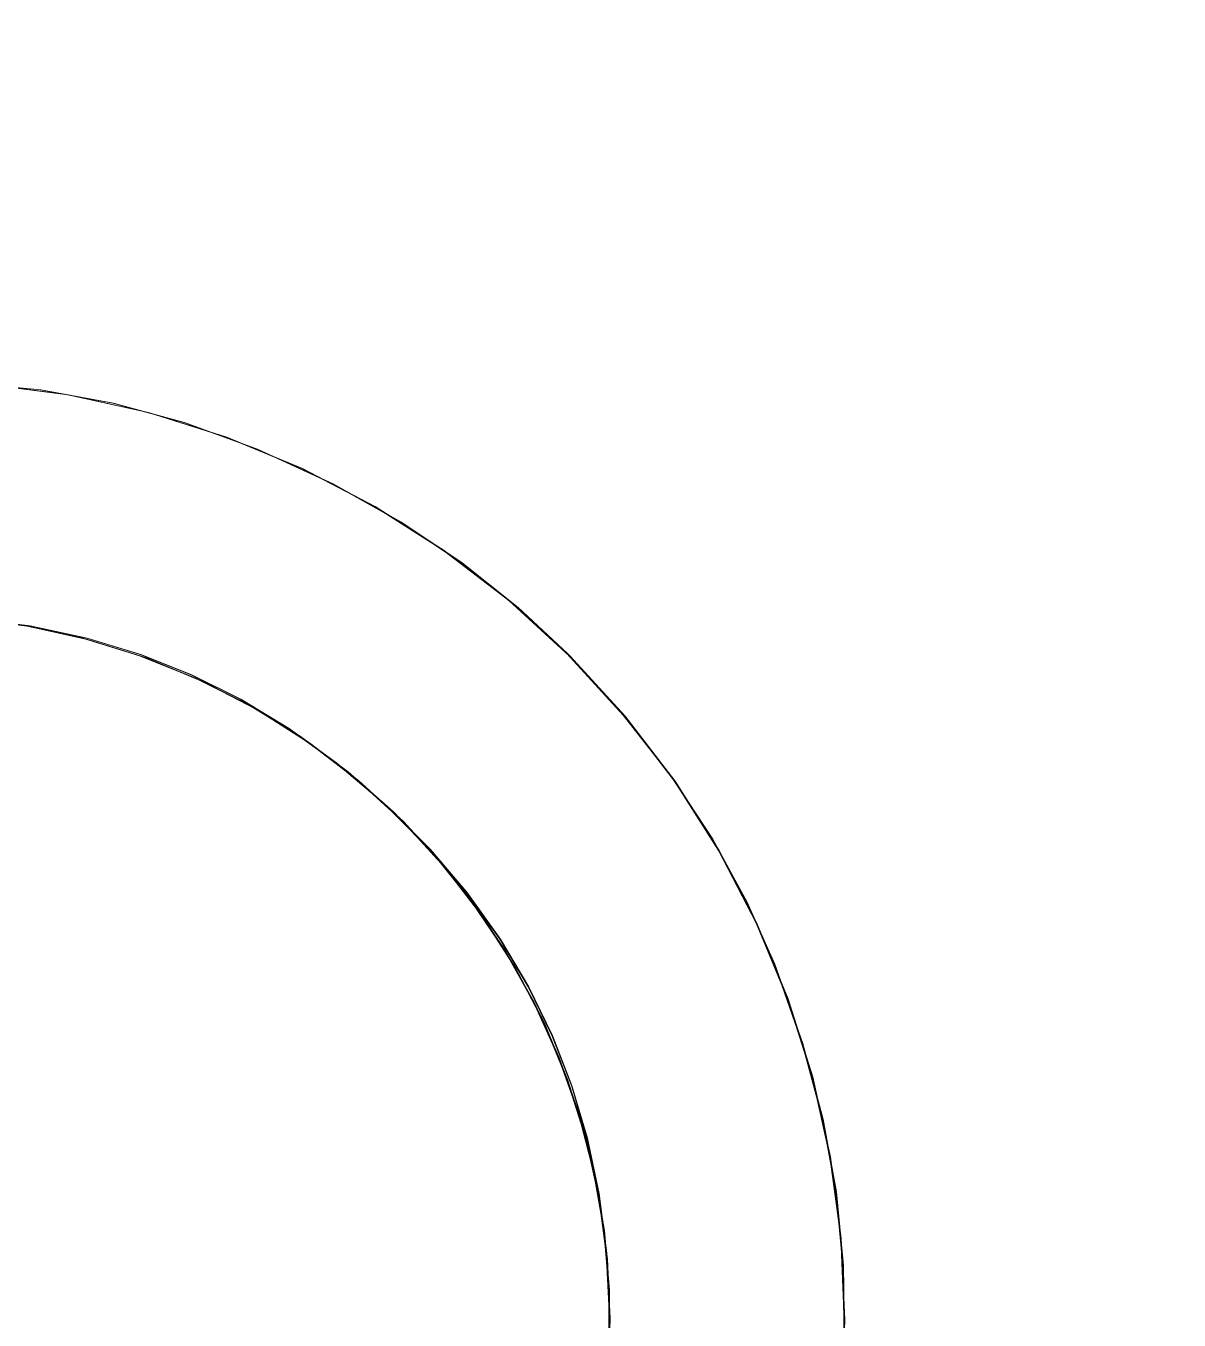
# Model space of a CAD drawing. Header units: millimetres. Extents: x -5968 to 8419, y -11886 to 221.
# Drawn here: x -4799.625 to -4795.942, y -11056.503 to -11052.37 of the extents above; entities that cross this region are included whole.
import ezdxf

# ---------------------------------------------------------------- set-up
doc = ezdxf.new("R2010")
doc.units = ezdxf.units.MM
doc.header["$LTSCALE"] = 20
doc.layers.add('Beschläge', color=7, linetype='Continuous')
doc.layers.add('Innenausbau_Konstruktion', color=7, linetype='Continuous')

msp = doc.modelspace()

# ---------------------------------------------------------------- linework, layer by layer
at = {"layer": 'Beschläge', "color": 7, "linetype": 'Continuous', "lineweight": 9, "transparency": 33554687}
for points, invisible_edges in [([(-4802.5116, -11054.2526, 3091.6093), (-4800.0116, -11054.2526, 3091.6093), (-4793.7616, -11049.8026, 3091.6093), (-4806.6011, -11050.7004, 3091.6093)], 10), ([(-4800.0116, -11053.5026, 3090.1093), (-4802.5116, -11053.5026, 3090.1093), (-4806.6011, -11050.7004, 3090.1093), (-4793.7616, -11049.8026, 3090.1093)], 10), ([(-4802.5096, -11054.2526, 3559.6093), (-4800.0096, -11054.2526, 3559.6093), (-4793.7596, -11049.8026, 3559.6093), (-4806.5991, -11050.7004, 3559.6093)], 10), ([(-4800.0096, -11053.5026, 3558.1093), (-4802.5096, -11053.5026, 3558.1093), (-4806.5991, -11050.7004, 3558.1093), (-4793.7596, -11049.8026, 3558.1093)], 10), ([(-4800.0116, -11054.2526, 3091.6093), (-4799.8108, -11054.2607, 3091.6093), (-4793.7616, -11049.8026, 3091.6093)], 10), ([(-4793.7616, -11049.8026, 3090.1093), (-4799.8208, -11053.5083, 3090.1093), (-4800.0116, -11053.5026, 3090.1093)], 9), ([(-4800.0096, -11054.2526, 3559.6093), (-4799.8088, -11054.2607, 3559.6093), (-4793.7596, -11049.8026, 3559.6093)], 10), ([(-4793.7596, -11049.8026, 3558.1093), (-4799.8188, -11053.5083, 3558.1093), (-4800.0096, -11053.5026, 3558.1093)], 9), ([(-4793.7616, -11049.8026, 3090.1093), (-4799.5794, -11053.5325, 3090.1093), (-4799.8208, -11053.5083, 3090.1093)], 9), ([(-4793.7596, -11049.8026, 3558.1093), (-4799.5774, -11053.5325, 3558.1093), (-4799.8188, -11053.5083, 3558.1093)], 9), ([(-4799.8108, -11054.2607, 3091.6093), (-4799.6133, -11054.2854, 3091.6093), (-4793.7616, -11049.8026, 3091.6093)], 10), ([(-4799.8088, -11054.2607, 3559.6093), (-4799.6113, -11054.2854, 3559.6093), (-4793.7596, -11049.8026, 3559.6093)], 10), ([(-4793.7616, -11049.8026, 3091.6093), (-4799.6133, -11054.2854, 3091.6093), (-4799.4309, -11054.3246, 3091.6093)], 9), ([(-4793.7596, -11049.8026, 3559.6093), (-4799.6113, -11054.2854, 3559.6093), (-4799.4289, -11054.3246, 3559.6093)], 9), ([(-4793.7616, -11049.8026, 3090.1093), (-4799.3474, -11053.5751, 3090.1093), (-4799.5794, -11053.5325, 3090.1093)], 9), ([(-4793.7596, -11049.8026, 3558.1093), (-4799.3454, -11053.5751, 3558.1093), (-4799.5774, -11053.5325, 3558.1093)], 9), ([(-4793.7616, -11049.8026, 3091.6093), (-4799.4309, -11054.3246, 3091.6093), (-4799.26, -11054.3768, 3091.6093)], 9), ([(-4793.7596, -11049.8026, 3559.6093), (-4799.4289, -11054.3246, 3559.6093), (-4799.258, -11054.3768, 3559.6093)], 9), ([(-4793.7616, -11049.8026, 3090.1093), (-4799.1202, -11053.6365, 3090.1093), (-4799.3474, -11053.5751, 3090.1093)], 9), ([(-4793.7596, -11049.8026, 3558.1093), (-4799.1182, -11053.6365, 3558.1093), (-4799.3454, -11053.5751, 3558.1093)], 9), ([(-4793.7616, -11049.8026, 3091.6093), (-4799.26, -11054.3768, 3091.6093), (-4799.0973, -11054.4419, 3091.6093)], 9), ([(-4793.7596, -11049.8026, 3559.6093), (-4799.258, -11054.3768, 3559.6093), (-4799.0953, -11054.4419, 3559.6093)], 9), ([(-4798.887, -11053.7216, 3090.1093), (-4799.1202, -11053.6365, 3090.1093), (-4793.7616, -11049.8026, 3090.1093)], 10), ([(-4798.885, -11053.7216, 3558.1093), (-4799.1182, -11053.6365, 3558.1093), (-4793.7596, -11049.8026, 3558.1093)], 10), ([(-4793.7616, -11049.8026, 3091.6093), (-4799.0973, -11054.4419, 3091.6093), (-4798.9403, -11054.5203, 3091.6093)], 9), ([(-4793.7596, -11049.8026, 3559.6093), (-4799.0953, -11054.4419, 3559.6093), (-4798.9383, -11054.5203, 3559.6093)], 9), ([(-4793.7616, -11049.8026, 3091.6093), (-4798.9403, -11054.5203, 3091.6093), (-4798.7868, -11054.6133, 3091.6093)], 9), ([(-4793.7596, -11049.8026, 3559.6093), (-4798.9383, -11054.5203, 3559.6093), (-4798.7848, -11054.6133, 3559.6093)], 9), ([(-4798.6461, -11053.8323, 3090.1093), (-4798.887, -11053.7216, 3090.1093), (-4793.7616, -11049.8026, 3090.1093)], 10), ([(-4798.6441, -11053.8323, 3558.1093), (-4798.885, -11053.7216, 3558.1093), (-4793.7596, -11049.8026, 3558.1093)], 10), ([(-4793.7616, -11049.8026, 3091.6093), (-4798.7868, -11054.6133, 3091.6093), (-4798.6351, -11054.7228, 3091.6093)], 9), ([(-4793.7596, -11049.8026, 3559.6093), (-4798.7848, -11054.6133, 3559.6093), (-4798.6331, -11054.7228, 3559.6093)], 9), ([(-4793.7616, -11049.8026, 3090.1093), (-4798.4301, -11053.9531, 3090.1093), (-4798.6461, -11053.8323, 3090.1093)], 9), ([(-4793.7596, -11049.8026, 3558.1093), (-4798.4281, -11053.9531, 3558.1093), (-4798.6441, -11053.8323, 3558.1093)], 9), ([(-4793.7616, -11049.8026, 3091.6093), (-4798.6351, -11054.7228, 3091.6093), (-4798.4835, -11054.8518, 3091.6093)], 9), ([(-4793.7596, -11049.8026, 3559.6093), (-4798.6331, -11054.7228, 3559.6093), (-4798.4815, -11054.8518, 3559.6093)], 9), ([(-4798.4835, -11054.8518, 3091.6093), (-4798.335, -11055, 3091.6093), (-4792.2616, -11049.8026, 3091.6093), (-4793.7616, -11049.8026, 3091.6093)], 10), ([(-4798.4815, -11054.8518, 3559.6093), (-4798.333, -11055, 3559.6093), (-4792.2596, -11049.8026, 3559.6093), (-4793.7596, -11049.8026, 3559.6093)], 10), ([(-4793.7616, -11049.8026, 3090.1093), (-4798.2342, -11054.0843, 3090.1093), (-4798.4301, -11053.9531, 3090.1093)], 9), ([(-4793.7596, -11049.8026, 3558.1093), (-4798.2322, -11054.0843, 3558.1093), (-4798.4281, -11053.9531, 3558.1093)], 9), ([(-4798.335, -11055, 3091.6093), (-4798.2194, -11055.1358, 3091.6093), (-4792.2616, -11049.8026, 3091.6093)], 10), ([(-4798.333, -11055, 3559.6093), (-4798.2174, -11055.1358, 3559.6093), (-4792.2596, -11049.8026, 3559.6093)], 10), ([(-4798.0549, -11054.2268, 3090.1093), (-4798.2342, -11054.0843, 3090.1093), (-4793.7616, -11049.8026, 3090.1093)], 10), ([(-4798.0529, -11054.2268, 3558.1093), (-4798.2322, -11054.0843, 3558.1093), (-4793.7596, -11049.8026, 3558.1093)], 10), ([(-4798.2194, -11055.1358, 3091.6093), (-4798.1114, -11055.2863, 3091.6093), (-4792.2616, -11049.8026, 3091.6093)], 10), ([(-4798.2174, -11055.1358, 3559.6093), (-4798.1094, -11055.2863, 3559.6093), (-4792.2596, -11049.8026, 3559.6093)], 10), ([(-4792.2616, -11049.8026, 3091.6093), (-4798.1114, -11055.2863, 3091.6093), (-4798.0208, -11055.4383, 3091.6093)], 9), ([(-4792.2596, -11049.8026, 3559.6093), (-4798.1094, -11055.2863, 3559.6093), (-4798.0188, -11055.4383, 3559.6093)], 9), ([(-4797.8974, -11054.3741, 3090.1093), (-4798.0549, -11054.2268, 3090.1093), (-4793.7616, -11049.8026, 3090.1093)], 10), ([(-4797.8954, -11054.3741, 3558.1093), (-4798.0529, -11054.2268, 3558.1093), (-4793.7596, -11049.8026, 3558.1093)], 10), ([(-4792.2616, -11049.8026, 3091.6093), (-4798.0208, -11055.4383, 3091.6093), (-4797.9453, -11055.5934, 3091.6093)], 9), ([(-4792.2596, -11049.8026, 3559.6093), (-4798.0188, -11055.4383, 3559.6093), (-4797.9433, -11055.5934, 3559.6093)], 9), ([(-4792.2616, -11049.8026, 3091.6093), (-4797.9453, -11055.5934, 3091.6093), (-4797.8831, -11055.7536, 3091.6093)], 9), ([(-4792.2596, -11049.8026, 3559.6093), (-4797.9433, -11055.5934, 3559.6093), (-4797.8811, -11055.7536, 3559.6093)], 9), ([(-4793.7616, -11049.8026, 3090.1093), (-4797.7172, -11054.5713, 3090.1093), (-4797.8974, -11054.3741, 3090.1093)], 9), ([(-4793.7596, -11049.8026, 3558.1093), (-4797.7152, -11054.5713, 3558.1093), (-4797.8954, -11054.3741, 3558.1093)], 9), ([(-4792.2616, -11049.8026, 3091.6093), (-4797.8831, -11055.7536, 3091.6093), (-4797.8335, -11055.9212, 3091.6093)], 9), ([(-4792.2596, -11049.8026, 3559.6093), (-4797.8811, -11055.7536, 3559.6093), (-4797.8315, -11055.9212, 3559.6093)], 9), ([(-4792.2616, -11049.8026, 3091.6093), (-4797.8335, -11055.9212, 3091.6093), (-4797.7962, -11056.0987, 3091.6093)], 9), ([(-4792.2596, -11049.8026, 3559.6093), (-4797.8315, -11055.9212, 3559.6093), (-4797.7942, -11056.0987, 3559.6093)], 9), ([(-4792.2616, -11049.8026, 3091.6093), (-4797.7962, -11056.0987, 3091.6093), (-4797.7718, -11056.2891, 3091.6093)], 9), ([(-4792.2596, -11049.8026, 3559.6093), (-4797.7942, -11056.0987, 3559.6093), (-4797.7698, -11056.2891, 3559.6093)], 9), ([(-4797.7718, -11056.2891, 3091.6093), (-4797.7616, -11056.4961, 3091.6093), (-4792.2616, -11049.8026, 3091.6093)], 10), ([(-4797.7698, -11056.2891, 3559.6093), (-4797.7596, -11056.4961, 3559.6093), (-4792.2596, -11049.8026, 3559.6093)], 10), ([(-4792.2616, -11063.2026, 3091.6093), (-4792.2616, -11049.8026, 3091.6093), (-4797.7616, -11056.4961, 3091.6093), (-4797.7669, -11056.6837, 3091.6093)], 10), ([(-4792.2596, -11063.2026, 3559.6093), (-4792.2596, -11049.8026, 3559.6093), (-4797.7596, -11056.4961, 3559.6093), (-4797.7649, -11056.6837, 3559.6093)], 10), ([(-4793.7616, -11049.8026, 3090.1093), (-4797.5638, -11054.7683, 3090.1093), (-4797.7172, -11054.5713, 3090.1093)], 9), ([(-4793.7596, -11049.8026, 3558.1093), (-4797.5618, -11054.7683, 3558.1093), (-4797.7152, -11054.5713, 3558.1093)], 9), ([(-4793.7616, -11049.8026, 3090.1093), (-4797.4335, -11054.9666, 3090.1093), (-4797.5638, -11054.7683, 3090.1093)], 9), ([(-4793.7596, -11049.8026, 3558.1093), (-4797.4315, -11054.9666, 3558.1093), (-4797.5618, -11054.7683, 3558.1093)], 9), ([(-4797.3232, -11055.1684, 3090.1093), (-4797.4335, -11054.9666, 3090.1093), (-4793.7616, -11049.8026, 3090.1093)], 10), ([(-4797.3212, -11055.1684, 3558.1093), (-4797.4315, -11054.9666, 3558.1093), (-4793.7596, -11049.8026, 3558.1093)], 10), ([(-4793.7616, -11049.8026, 3090.1093), (-4797.2349, -11055.3661, 3090.1093), (-4797.3232, -11055.1684, 3090.1093)], 9), ([(-4793.7596, -11049.8026, 3558.1093), (-4797.2329, -11055.3661, 3558.1093), (-4797.3212, -11055.1684, 3558.1093)], 9), ([(-4797.1455, -11055.6192, 3090.1093), (-4797.2349, -11055.3661, 3090.1093), (-4793.7616, -11049.8026, 3090.1093)], 10), ([(-4797.1435, -11055.6192, 3558.1093), (-4797.2329, -11055.3661, 3558.1093), (-4793.7596, -11049.8026, 3558.1093)], 10), ([(-4793.7616, -11049.8026, 3090.1093), (-4797.0813, -11055.8604, 3090.1093), (-4797.1455, -11055.6192, 3090.1093)], 9), ([(-4793.7596, -11049.8026, 3558.1093), (-4797.0793, -11055.8604, 3558.1093), (-4797.1435, -11055.6192, 3558.1093)], 9), ([(-4793.7616, -11049.8026, 3090.1093), (-4797.0389, -11056.093, 3090.1093), (-4797.0813, -11055.8604, 3090.1093)], 9), ([(-4793.7596, -11049.8026, 3558.1093), (-4797.0369, -11056.093, 3558.1093), (-4797.0793, -11055.8604, 3558.1093)], 9), ([(-4793.7616, -11049.8026, 3090.1093), (-4797.0157, -11056.3281, 3090.1093), (-4797.0389, -11056.093, 3090.1093)], 9), ([(-4793.7596, -11049.8026, 3558.1093), (-4797.0137, -11056.3281, 3558.1093), (-4797.0369, -11056.093, 3558.1093)], 9), ([(-4797.0124, -11056.5535, 3090.1093), (-4797.0157, -11056.3281, 3090.1093), (-4793.7616, -11049.8026, 3090.1093), (-4793.7616, -11063.2026, 3090.1093)], 10), ([(-4797.0104, -11056.5535, 3558.1093), (-4797.0137, -11056.3281, 3558.1093), (-4793.7596, -11049.8026, 3558.1093), (-4793.7596, -11063.2026, 3558.1093)], 10), ([(-4799.8155, -11054.2612, 3090.8593), (-4799.7501, -11053.514, 3090.1093), (-4799.4906, -11053.5482, 3090.1093)], 9), ([(-4799.8135, -11054.2612, 3558.8593), (-4799.7481, -11053.514, 3558.1093), (-4799.4886, -11053.5482, 3558.1093)], 9), ([(-4799.8155, -11054.2612, 3090.8593), (-4799.4906, -11053.5482, 3090.1093), (-4799.6209, -11054.2868, 3090.8593)], 3), ([(-4799.8135, -11054.2612, 3558.8593), (-4799.4886, -11053.5482, 3558.1093), (-4799.6189, -11054.2868, 3558.8593)], 3), ([(-4799.6209, -11054.2868, 3090.8593), (-4799.4906, -11053.5482, 3090.1093), (-4799.2351, -11053.6048, 3090.1093)], 9), ([(-4799.6189, -11054.2868, 3558.8593), (-4799.4886, -11053.5482, 3558.1093), (-4799.2331, -11053.6048, 3558.1093)], 9), ([(-4799.6209, -11054.2868, 3090.8593), (-4799.2351, -11053.6048, 3090.1093), (-4799.4292, -11054.3293, 3090.8593)], 3), ([(-4799.6189, -11054.2868, 3558.8593), (-4799.2331, -11053.6048, 3558.1093), (-4799.4272, -11054.3293, 3558.8593)], 3), ([(-4799.4292, -11054.3293, 3090.8593), (-4799.2351, -11053.6048, 3090.1093), (-4798.9855, -11053.6835, 3090.1093)], 9), ([(-4799.4272, -11054.3293, 3558.8593), (-4799.2331, -11053.6048, 3558.1093), (-4798.9835, -11053.6835, 3558.1093)], 9), ([(-4799.4292, -11054.3293, 3090.8593), (-4798.9855, -11053.6835, 3090.1093), (-4799.242, -11054.3883, 3090.8593)], 3), ([(-4799.4272, -11054.3293, 3558.8593), (-4798.9835, -11053.6835, 3558.1093), (-4799.24, -11054.3883, 3558.8593)], 3), ([(-4799.242, -11054.3883, 3090.8593), (-4798.9855, -11053.6835, 3090.1093), (-4798.7437, -11053.7837, 3090.1093)], 9), ([(-4799.24, -11054.3883, 3558.8593), (-4798.9835, -11053.6835, 3558.1093), (-4798.7417, -11053.7837, 3558.1093)], 9), ([(-4799.242, -11054.3883, 3090.8593), (-4798.7437, -11053.7837, 3090.1093), (-4799.0607, -11054.4634, 3090.8593)], 3), ([(-4799.24, -11054.3883, 3558.8593), (-4798.7417, -11053.7837, 3558.1093), (-4799.0587, -11054.4634, 3558.8593)], 3), ([(-4799.0607, -11054.4634, 3090.8593), (-4798.7437, -11053.7837, 3090.1093), (-4798.5116, -11053.9045, 3090.1093)], 9), ([(-4799.0587, -11054.4634, 3558.8593), (-4798.7417, -11053.7837, 3558.1093), (-4798.5096, -11053.9045, 3558.1093)], 9), ([(-4799.0607, -11054.4634, 3090.8593), (-4798.5116, -11053.9045, 3090.1093), (-4798.8866, -11054.554, 3090.8593)], 3), ([(-4799.0587, -11054.4634, 3558.8593), (-4798.5096, -11053.9045, 3558.1093), (-4798.8846, -11054.554, 3558.8593)], 3), ([(-4798.8866, -11054.554, 3090.8593), (-4798.5116, -11053.9045, 3090.1093), (-4798.2909, -11054.0451, 3090.1093)], 9), ([(-4798.8846, -11054.554, 3558.8593), (-4798.5096, -11053.9045, 3558.1093), (-4798.2889, -11054.0451, 3558.1093)], 9), ([(-4798.8866, -11054.554, 3090.8593), (-4798.2909, -11054.0451, 3090.1093), (-4798.721, -11054.6595, 3090.8593)], 3), ([(-4798.8846, -11054.554, 3558.8593), (-4798.2889, -11054.0451, 3558.1093), (-4798.719, -11054.6595, 3558.8593)], 3), ([(-4798.721, -11054.6595, 3090.8593), (-4798.2909, -11054.0451, 3090.1093), (-4798.0832, -11054.2045, 3090.1093)], 9), ([(-4798.719, -11054.6595, 3558.8593), (-4798.2889, -11054.0451, 3558.1093), (-4798.0812, -11054.2045, 3558.1093)], 9), ([(-4798.721, -11054.6595, 3090.8593), (-4798.0832, -11054.2045, 3090.1093), (-4798.5653, -11054.779, 3090.8593)], 3), ([(-4798.719, -11054.6595, 3558.8593), (-4798.0812, -11054.2045, 3558.1093), (-4798.5633, -11054.779, 3558.8593)], 3), ([(-4798.5653, -11054.779, 3090.8593), (-4798.0832, -11054.2045, 3090.1093), (-4797.8903, -11054.3813, 3090.1093)], 9), ([(-4798.5633, -11054.779, 3558.8593), (-4798.0812, -11054.2045, 3558.1093), (-4797.8883, -11054.3813, 3558.1093)], 9), ([(-4799.4446, -11054.3252, 3090.8593), (-4799.4446, -11054.3252, 3091.6093), (-4799.6313, -11054.285, 3091.6093), (-4799.6313, -11054.285, 3090.8593)], 5), ([(-4799.4426, -11054.3252, 3558.8593), (-4799.4426, -11054.3252, 3559.6093), (-4799.6293, -11054.285, 3559.6093), (-4799.6293, -11054.285, 3558.8593)], 5), ([(-4799.262, -11054.3811, 3090.8593), (-4799.262, -11054.3811, 3091.6093), (-4799.4446, -11054.3252, 3091.6093), (-4799.4446, -11054.3252, 3090.8593)], 5), ([(-4799.26, -11054.3811, 3558.8593), (-4799.26, -11054.3811, 3559.6093), (-4799.4426, -11054.3252, 3559.6093), (-4799.4426, -11054.3252, 3558.8593)], 5), ([(-4799.0848, -11054.4523, 3090.8593), (-4799.0848, -11054.4523, 3091.6093), (-4799.262, -11054.3811, 3091.6093), (-4799.262, -11054.3811, 3090.8593)], 5), ([(-4799.0828, -11054.4523, 3558.8593), (-4799.0828, -11054.4523, 3559.6093), (-4799.26, -11054.3811, 3559.6093), (-4799.26, -11054.3811, 3558.8593)], 5), ([(-4798.5653, -11054.779, 3090.8593), (-4797.8903, -11054.3813, 3090.1093), (-4798.4206, -11054.9116, 3090.8593)], 3), ([(-4798.5633, -11054.779, 3558.8593), (-4797.8883, -11054.3813, 3558.1093), (-4798.4186, -11054.9116, 3558.8593)], 3), ([(-4798.4206, -11054.9116, 3090.8593), (-4797.8903, -11054.3813, 3090.1093), (-4797.7134, -11054.5742, 3090.1093)], 9), ([(-4798.4186, -11054.9116, 3558.8593), (-4797.8883, -11054.3813, 3558.1093), (-4797.7114, -11054.5742, 3558.1093)], 9), ([(-4798.9143, -11054.5383, 3090.8593), (-4798.9143, -11054.5383, 3091.6093), (-4799.0848, -11054.4523, 3091.6093), (-4799.0848, -11054.4523, 3090.8593)], 5), ([(-4798.9123, -11054.5383, 3558.8593), (-4798.9123, -11054.5383, 3559.6093), (-4799.0828, -11054.4523, 3559.6093), (-4799.0828, -11054.4523, 3558.8593)], 5), ([(-4798.7516, -11054.6384, 3090.8593), (-4798.7516, -11054.6384, 3091.6093), (-4798.9143, -11054.5383, 3091.6093), (-4798.9143, -11054.5383, 3090.8593)], 5), ([(-4798.7496, -11054.6384, 3558.8593), (-4798.7496, -11054.6384, 3559.6093), (-4798.9123, -11054.5383, 3559.6093), (-4798.9123, -11054.5383, 3558.8593)], 5), ([(-4798.4206, -11054.9116, 3090.8593), (-4797.7134, -11054.5742, 3090.1093), (-4798.288, -11055.0563, 3090.8593)], 3), ([(-4798.4186, -11054.9116, 3558.8593), (-4797.7114, -11054.5742, 3558.1093), (-4798.286, -11055.0563, 3558.8593)], 3), ([(-4798.288, -11055.0563, 3090.8593), (-4797.7134, -11054.5742, 3090.1093), (-4797.5541, -11054.7819, 3090.1093)], 9), ([(-4798.286, -11055.0563, 3558.8593), (-4797.7114, -11054.5742, 3558.1093), (-4797.5521, -11054.7819, 3558.1093)], 9), ([(-4798.5981, -11054.752, 3090.8593), (-4798.5981, -11054.752, 3091.6093), (-4798.7516, -11054.6384, 3091.6093), (-4798.7516, -11054.6384, 3090.8593)], 5), ([(-4798.5961, -11054.752, 3558.8593), (-4798.5961, -11054.752, 3559.6093), (-4798.7496, -11054.6384, 3559.6093), (-4798.7496, -11054.6384, 3558.8593)], 5), ([(-4798.4547, -11054.8782, 3090.8593), (-4798.4547, -11054.8782, 3091.6093), (-4798.5981, -11054.752, 3091.6093), (-4798.5981, -11054.752, 3090.8593)], 5), ([(-4798.4527, -11054.8782, 3558.8593), (-4798.4527, -11054.8782, 3559.6093), (-4798.5961, -11054.752, 3559.6093), (-4798.5961, -11054.752, 3558.8593)], 5), ([(-4798.288, -11055.0563, 3090.8593), (-4797.5541, -11054.7819, 3090.1093), (-4798.1685, -11055.212, 3090.8593)], 3), ([(-4798.286, -11055.0563, 3558.8593), (-4797.5521, -11054.7819, 3558.1093), (-4798.1665, -11055.212, 3558.8593)], 3), ([(-4798.1685, -11055.212, 3090.8593), (-4797.5541, -11054.7819, 3090.1093), (-4797.4135, -11055.0026, 3090.1093)], 9), ([(-4798.1665, -11055.212, 3558.8593), (-4797.5521, -11054.7819, 3558.1093), (-4797.4115, -11055.0026, 3558.1093)], 9), ([(-4798.3226, -11055.0161, 3090.8593), (-4798.3226, -11055.0161, 3091.6093), (-4798.4547, -11054.8782, 3091.6093), (-4798.4547, -11054.8782, 3090.8593)], 5), ([(-4798.3206, -11055.0161, 3558.8593), (-4798.3206, -11055.0161, 3559.6093), (-4798.4527, -11054.8782, 3559.6093), (-4798.4527, -11054.8782, 3558.8593)], 5), ([(-4798.1685, -11055.212, 3090.8593), (-4797.4135, -11055.0026, 3090.1093), (-4798.063, -11055.3776, 3090.8593)], 3), ([(-4798.1665, -11055.212, 3558.8593), (-4797.4115, -11055.0026, 3558.1093), (-4798.061, -11055.3776, 3558.8593)], 3), ([(-4798.063, -11055.3776, 3090.8593), (-4797.4135, -11055.0026, 3090.1093), (-4797.2927, -11055.2347, 3090.1093)], 9), ([(-4798.061, -11055.3776, 3558.8593), (-4797.4115, -11055.0026, 3558.1093), (-4797.2907, -11055.2347, 3558.1093)], 9), ([(-4798.2026, -11055.1647, 3090.8593), (-4798.2026, -11055.1647, 3091.6093), (-4798.3226, -11055.0161, 3091.6093), (-4798.3226, -11055.0161, 3090.8593)], 5), ([(-4798.2006, -11055.1647, 3558.8593), (-4798.2006, -11055.1647, 3559.6093), (-4798.3206, -11055.0161, 3559.6093), (-4798.3206, -11055.0161, 3558.8593)], 5), ([(-4798.0956, -11055.3229, 3090.8593), (-4798.0956, -11055.3229, 3091.6093), (-4798.2026, -11055.1647, 3091.6093), (-4798.2026, -11055.1647, 3090.8593)], 5), ([(-4798.0936, -11055.3229, 3558.8593), (-4798.0936, -11055.3229, 3559.6093), (-4798.2006, -11055.1647, 3559.6093), (-4798.2006, -11055.1647, 3558.8593)], 5), ([(-4798.063, -11055.3776, 3090.8593), (-4797.2927, -11055.2347, 3090.1093), (-4797.9724, -11055.5517, 3090.8593)], 3), ([(-4798.061, -11055.3776, 3558.8593), (-4797.2907, -11055.2347, 3558.1093), (-4797.9704, -11055.5517, 3558.8593)], 3), ([(-4797.9724, -11055.5517, 3090.8593), (-4797.2927, -11055.2347, 3090.1093), (-4797.1925, -11055.4765, 3090.1093)], 9), ([(-4797.9704, -11055.5517, 3558.8593), (-4797.2907, -11055.2347, 3558.1093), (-4797.1905, -11055.4765, 3558.1093)], 9), ([(-4798.0025, -11055.4896, 3090.8593), (-4798.0025, -11055.4896, 3091.6093), (-4798.0956, -11055.3229, 3091.6093), (-4798.0956, -11055.3229, 3090.8593)], 5), ([(-4798.0005, -11055.4896, 3558.8593), (-4798.0005, -11055.4896, 3559.6093), (-4798.0936, -11055.3229, 3559.6093), (-4798.0936, -11055.3229, 3558.8593)], 5), ([(-4797.9238, -11055.6637, 3090.8593), (-4797.9238, -11055.6637, 3091.6093), (-4798.0025, -11055.4896, 3091.6093), (-4798.0025, -11055.4896, 3090.8593)], 5), ([(-4797.9218, -11055.6637, 3558.8593), (-4797.9218, -11055.6637, 3559.6093), (-4798.0005, -11055.4896, 3559.6093), (-4798.0005, -11055.4896, 3558.8593)], 5), ([(-4797.9724, -11055.5517, 3090.8593), (-4797.1925, -11055.4765, 3090.1093), (-4797.8973, -11055.733, 3090.8593)], 3), ([(-4797.9704, -11055.5517, 3558.8593), (-4797.1905, -11055.4765, 3558.1093), (-4797.8953, -11055.733, 3558.8593)], 3), ([(-4797.8973, -11055.733, 3090.8593), (-4797.1925, -11055.4765, 3090.1093), (-4797.1138, -11055.7261, 3090.1093)], 9), ([(-4797.8953, -11055.733, 3558.8593), (-4797.1905, -11055.4765, 3558.1093), (-4797.1118, -11055.7261, 3558.1093)], 9), ([(-4797.8602, -11055.8437, 3090.8593), (-4797.8602, -11055.8437, 3091.6093), (-4797.9238, -11055.6637, 3091.6093), (-4797.9238, -11055.6637, 3090.8593)], 5), ([(-4797.8582, -11055.8437, 3558.8593), (-4797.8582, -11055.8437, 3559.6093), (-4797.9218, -11055.6637, 3559.6093), (-4797.9218, -11055.6637, 3558.8593)], 5), ([(-4797.8973, -11055.733, 3090.8593), (-4797.1138, -11055.7261, 3090.1093), (-4797.8382, -11055.9202, 3090.8593)], 3), ([(-4797.8953, -11055.733, 3558.8593), (-4797.1118, -11055.7261, 3558.1093), (-4797.8362, -11055.9202, 3558.8593)], 3), ([(-4797.8382, -11055.9202, 3090.8593), (-4797.1138, -11055.7261, 3090.1093), (-4797.0572, -11055.9816, 3090.1093)], 9), ([(-4797.8362, -11055.9202, 3558.8593), (-4797.1118, -11055.7261, 3558.1093), (-4797.0552, -11055.9816, 3558.1093)], 9), ([(-4797.8121, -11056.0286, 3090.8593), (-4797.8121, -11056.0286, 3091.6093), (-4797.8602, -11055.8437, 3091.6093), (-4797.8602, -11055.8437, 3090.8593)], 5), ([(-4797.8101, -11056.0286, 3558.8593), (-4797.8101, -11056.0286, 3559.6093), (-4797.8582, -11055.8437, 3559.6093), (-4797.8582, -11055.8437, 3558.8593)], 5), ([(-4797.8382, -11055.9202, 3090.8593), (-4797.0572, -11055.9816, 3090.1093), (-4797.7958, -11056.1119, 3090.8593)], 3), ([(-4797.8362, -11055.9202, 3558.8593), (-4797.0552, -11055.9816, 3558.1093), (-4797.7938, -11056.1119, 3558.8593)], 3), ([(-4797.7958, -11056.1119, 3090.8593), (-4797.0572, -11055.9816, 3090.1093), (-4797.023, -11056.2411, 3090.1093)], 9), ([(-4797.7938, -11056.1119, 3558.8593), (-4797.0552, -11055.9816, 3558.1093), (-4797.021, -11056.2411, 3558.1093)], 9), ([(-4797.7798, -11056.2168, 3090.8593), (-4797.7798, -11056.2168, 3091.6093), (-4797.8121, -11056.0286, 3091.6093), (-4797.8121, -11056.0286, 3090.8593)], 5), ([(-4797.7778, -11056.2168, 3558.8593), (-4797.7778, -11056.2168, 3559.6093), (-4797.8101, -11056.0286, 3559.6093), (-4797.8101, -11056.0286, 3558.8593)], 5), ([(-4797.7958, -11056.1119, 3090.8593), (-4797.023, -11056.2411, 3090.1093), (-4797.7701, -11056.3065, 3090.8593)], 3), ([(-4797.7938, -11056.1119, 3558.8593), (-4797.021, -11056.2411, 3558.1093), (-4797.7681, -11056.3065, 3558.8593)], 3), ([(-4797.7636, -11056.4071, 3090.8593), (-4797.7636, -11056.4071, 3091.6093), (-4797.7798, -11056.2168, 3091.6093), (-4797.7798, -11056.2168, 3090.8593)], 5), ([(-4797.7616, -11056.4071, 3558.8593), (-4797.7616, -11056.4071, 3559.6093), (-4797.7778, -11056.2168, 3559.6093), (-4797.7778, -11056.2168, 3558.8593)], 5), ([(-4797.7701, -11056.3065, 3090.8593), (-4797.023, -11056.2411, 3090.1093), (-4797.0116, -11056.5026, 3090.1093)], 9), ([(-4797.7681, -11056.3065, 3558.8593), (-4797.021, -11056.2411, 3558.1093), (-4797.0096, -11056.5026, 3558.1093)], 9), ([(-4797.7701, -11056.3065, 3090.8593), (-4797.0116, -11056.5026, 3090.1093), (-4797.7616, -11056.5026, 3090.8593)], 3), ([(-4797.7681, -11056.3065, 3558.8593), (-4797.0096, -11056.5026, 3558.1093), (-4797.7596, -11056.5026, 3558.8593)], 3), ([(-4797.7636, -11056.5981, 3090.8593), (-4797.7636, -11056.5981, 3091.6093), (-4797.7636, -11056.4071, 3091.6093), (-4797.7636, -11056.4071, 3090.8593)], 5), ([(-4797.7616, -11056.5981, 3558.8593), (-4797.7616, -11056.5981, 3559.6093), (-4797.7616, -11056.4071, 3559.6093), (-4797.7616, -11056.4071, 3558.8593)], 5), ([(-4797.7616, -11056.5026, 3090.8593), (-4797.023, -11056.7641, 3090.1093), (-4797.7701, -11056.6987, 3090.8593)], 3), ([(-4797.7596, -11056.5026, 3558.8593), (-4797.021, -11056.7641, 3558.1093), (-4797.7681, -11056.6987, 3558.8593)], 3), ([(-4797.7616, -11056.5026, 3090.8593), (-4797.0116, -11056.5026, 3090.1093), (-4797.023, -11056.7641, 3090.1093)], 9), ([(-4797.7596, -11056.5026, 3558.8593), (-4797.0096, -11056.5026, 3558.1093), (-4797.021, -11056.7641, 3558.1093)], 9)]:
    msp.add_3dface(points, dxfattribs=dict(at, invisible_edges=invisible_edges))
at = {"layer": 'Innenausbau_Konstruktion', "color": 7, "linetype": 'Continuous', "lineweight": 25, "transparency": 33554687}
for points in [[(-4781.0596, -11284.4357, 3525.1093), (-4781.0596, -10714.4357, 3525.1093), (-5595.0596, -10714.4357, 3525.1093), (-5595.0596, -11284.4357, 3525.1093)], [(-5595.0596, -11284.4357, 3543.1093), (-5595.0596, -10714.4357, 3543.1093), (-4781.0596, -10714.4357, 3543.1093), (-4781.0596, -11284.4357, 3543.1093)], [(-4781.0596, -11284.4357, 3690.1093), (-4781.0596, -10714.4357, 3690.1093), (-5595.0596, -10714.4357, 3690.1093), (-5595.0596, -11284.4357, 3690.1093)], [(-5595.0596, -11284.4357, 3708.1093), (-5595.0596, -10714.4357, 3708.1093), (-4781.0596, -10714.4357, 3708.1093), (-4781.0596, -11284.4357, 3708.1093)], [(-4781.0596, -11284.4357, 4946.1093), (-4781.0596, -10714.4357, 4946.1093), (-5595.0596, -10714.4357, 4946.1093), (-5595.0596, -11284.4357, 4946.1093)], [(-5595.0596, -11284.4357, 4964.1093), (-5595.0596, -10714.4357, 4964.1093), (-4781.0596, -10714.4357, 4964.1093), (-4781.0596, -11284.4357, 4964.1093)], [(-4781.0596, -11284.4357, 5190.1093), (-4781.0596, -10714.4357, 5190.1093), (-5595.0596, -10714.4357, 5190.1093), (-5595.0596, -11284.4357, 5190.1093)], [(-5595.0596, -11284.4357, 5208.1093), (-5595.0596, -10714.4357, 5208.1093), (-4781.0596, -10714.4357, 5208.1093), (-4781.0596, -11284.4357, 5208.1093)]]:
    msp.add_3dface(points, dxfattribs=at)

doc.saveas('drawing.dxf')
